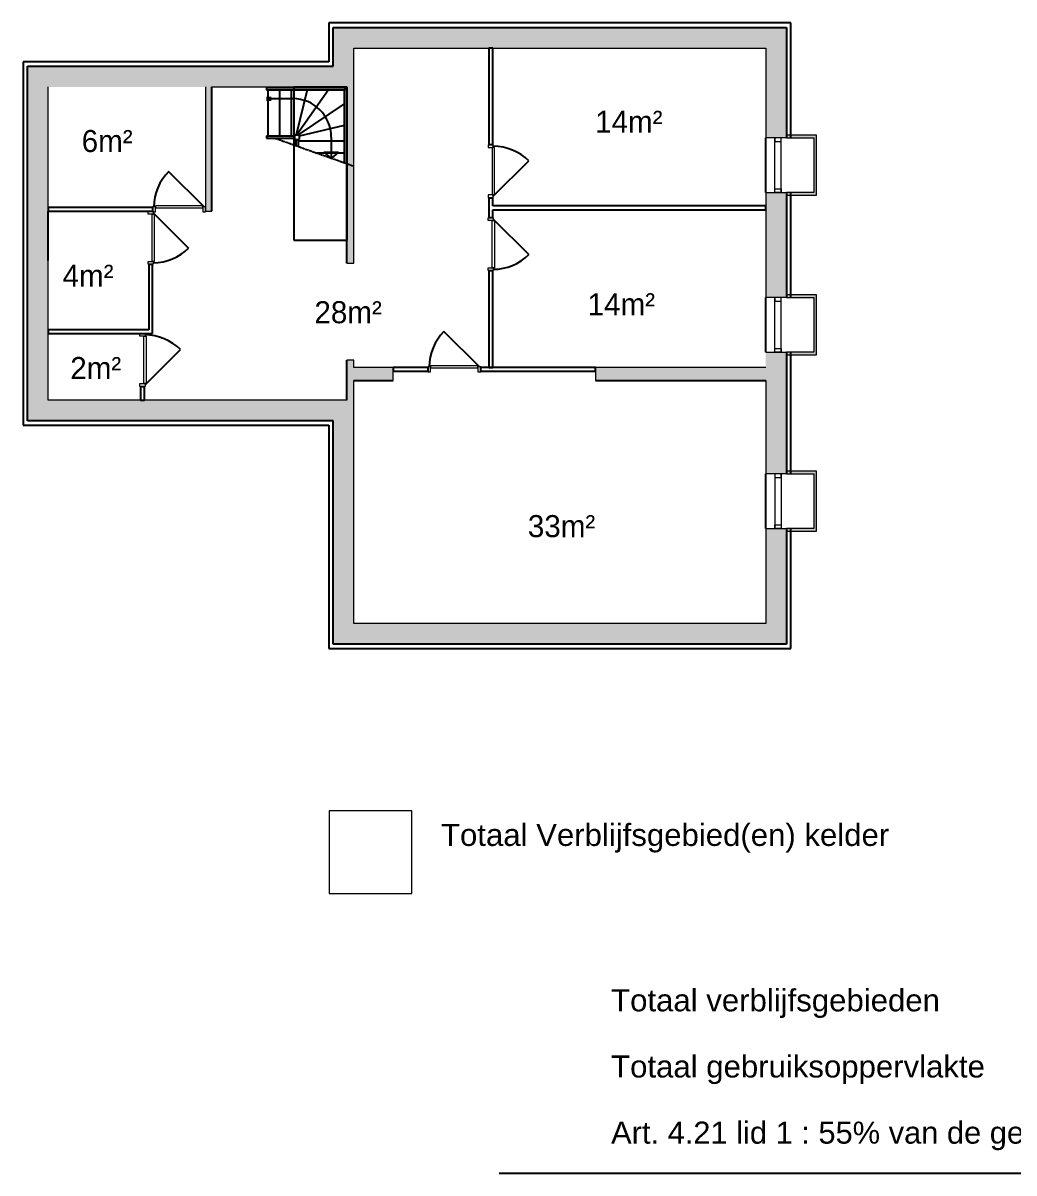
# Model space of a CAD drawing. Header units: millimetres. Extents: x -245 to 49755, y -245 to 41806.
# Drawn here: x 29957 to 32951, y 17185 to 20662 of the extents above; entities that cross this region are included whole.
import ezdxf

# ---------------------------------------------------------------- set-up
doc = ezdxf.new("R2010")
doc.units = ezdxf.units.MM
for name, pattern in [('PUNKT2_S9', [1, 0, -1]), ('STRICHPUNKT2_S5', [11, 8, -1, 1, -1]), ('VERDECKT2_S2', [2.7, 2, -0.7])]:
    doc.linetypes.add(name, pattern=pattern)
doc.layers.add('Standard', color=7, linetype='Continuous', lineweight=25)
doc.styles.add('ARIAL', font='arial.ttf')

msp = doc.modelspace()

# ---------------------------------------------------------------- hatches: boundary and pattern name
at = {"layer": 'Standard', "linetype": 'PUNKT2_S9', "lineweight": 18}
for color, points in [(9, [(30894.4, 20648.4), (30894.4, 20531.2), (30935.6, 20490), (30935.6, 20607.1)]), (9, [(32263.9, 20648.4), (30894.4, 20648.4), (30935.6, 20607.1), (32222.6, 20607.1)]), (9, [(30935.6, 20607.1), (30935.6, 20490), (30957.1, 20468.5), (30957.1, 20585.7)]), (9, [(32222.6, 20607.1), (30935.6, 20607.1), (30957.1, 20585.7), (32201.2, 20585.7)]), (9, [(29970.4, 20531.2), (29970.4, 19458.7), (30011.6, 19500), (30011.6, 20490)]), (9, [(30894.4, 20531.2), (29970.4, 20531.2), (30011.6, 20490), (30935.6, 20490)]), (9, [(30935.6, 20490), (30011.6, 20490), (30033.1, 20468.5), (30957.1, 20468.5)]), (9, [(30011.6, 20490), (30011.6, 19500), (30033.1, 19521.4), (30033.1, 20468.5)]), (9, [(30528.1, 20092.3), (30528.1, 20468.5), (30508.3, 20468.5), (30508.3, 20092.3)]), (9, [(30935.6, 20468.5), (30935.6, 19935.5), (30957.1, 19935.5), (30957.1, 20468.5)]), (253, [(32354.6, 20322.5), (32263.9, 20322.5), (32263.9, 20314.3), (32346.4, 20314.3)]), (253, [(32354.6, 20141), (32354.6, 20322.5), (32346.4, 20314.3), (32346.4, 20149.3)]), (253, [(32263.9, 20141), (32354.6, 20141), (32346.4, 20149.3), (32263.9, 20149.3)]), (253, [(32354.6, 19839.9), (32263.9, 19839.9), (32263.9, 19831.6), (32346.4, 19831.6)]), (253, [(32354.6, 19658.4), (32354.6, 19839.9), (32346.4, 19831.6), (32346.4, 19666.6)]), (9, [(30935.6, 19642.4), (30935.6, 19521.4), (30957.1, 19521.4), (30957.1, 19642.4)]), (253, [(32263.9, 19658.4), (32354.6, 19658.4), (32346.4, 19666.6), (32263.9, 19666.6)]), (9, [(30957.1, 19580.8), (31075.9, 19580.8), (31075.9, 19620.4), (30957.1, 19620.4)]), (9, [(31686.4, 19580.8), (32201.2, 19580.8), (32201.2, 19620.4), (31686.4, 19620.4)]), (9, [(30011.6, 19500), (30935.6, 19500), (30957.1, 19521.4), (30033.1, 19521.4)]), (9, [(30935.6, 19500), (30935.6, 18825.1), (30957.1, 18846.6), (30957.1, 19521.4)]), (9, [(29970.4, 19458.7), (30894.4, 19458.7), (30935.6, 19500), (30011.6, 19500)]), (9, [(30894.4, 19458.7), (30894.4, 18783.9), (30935.6, 18825.1), (30935.6, 19500)]), (253, [(32354.6, 19306.6), (32263.9, 19306.6), (32263.9, 19298.3), (32346.4, 19298.3)]), (253, [(32354.6, 19125.1), (32354.6, 19306.6), (32346.4, 19298.3), (32346.4, 19133.3)]), (253, [(32263.9, 19125.1), (32354.6, 19125.1), (32346.4, 19133.3), (32263.9, 19133.3)]), (9, [(30935.6, 18825.1), (32222.6, 18825.1), (32201.2, 18846.6), (30957.1, 18846.6)]), (9, [(30894.4, 18783.9), (32263.9, 18783.9), (32222.6, 18825.1), (30935.6, 18825.1)])]:
    msp.add_hatch(color=color, dxfattribs=at).paths.add_polyline_path(points)
h = msp.add_hatch(color=9, dxfattribs=at)
h.paths.add_polyline_path([(32263.9, 19298.3), (32263.9, 19666.6), (32222.6, 19666.6), (32222.6, 19298.3)])
h.paths.add_polyline_path([(32263.9, 19831.6), (32263.9, 20149.3), (32222.6, 20149.3), (32222.6, 19831.6)])
h.paths.add_polyline_path([(32222.6, 20607.1), (32222.6, 20314.3), (32263.9, 20314.3), (32263.9, 20648.4)])
h.paths.add_polyline_path([(32263.9, 18783.9), (32263.9, 19133.3), (32222.6, 19133.3), (32222.6, 18825.1)])
h = msp.add_hatch(color=9, dxfattribs=at)
h.paths.add_polyline_path([(32222.6, 19298.3), (32222.6, 19666.6), (32201.2, 19666.6), (32201.2, 19298.3)])
h.paths.add_polyline_path([(32222.6, 20314.3), (32222.6, 20607.1), (32201.2, 20585.7), (32201.2, 20314.3)])
h.paths.add_polyline_path([(32201.2, 20149.3), (32201.2, 19831.6), (32222.6, 19831.6), (32222.6, 20149.3)])
h.paths.add_polyline_path([(32222.6, 18825.1), (32222.6, 19133.3), (32201.2, 19133.3), (32201.2, 18846.6)])

# ---------------------------------------------------------------- linework, layer by layer
at = {"layer": 'Standard', "color": 131, "linetype": 'Continuous', "lineweight": -3}
for p, q in [((30881.2, 20661.6), (30881.2, 20544.4)), ((32277.1, 20661.6), (30881.2, 20661.6)), ((32277.1, 20314.3), (32277.1, 20661.6)), ((30894.4, 20531.2), (30894.4, 20648.4)), ((30894.4, 20648.4), (32263.9, 20648.4)), ((32263.9, 20648.4), (32263.9, 20314.3)), ((29957.2, 20544.4), (29957.2, 19445.5)), ((30881.2, 20544.4), (29957.2, 20544.4)), ((29970.4, 19458.7), (29970.4, 20531.2)), ((29970.4, 20531.2), (30894.4, 20531.2)), ((32263.9, 20149.3), (32263.9, 19831.6)), ((32277.1, 19831.6), (32277.1, 20149.3)), ((32263.9, 19666.6), (32263.9, 19298.3)), ((32277.1, 19298.3), (32277.1, 19666.6)), ((29957.2, 19445.5), (30881.2, 19445.5)), ((30894.4, 19458.7), (29970.4, 19458.7)), ((30881.2, 19445.5), (30881.2, 18770.7)), ((30894.4, 18783.9), (30894.4, 19458.7)), ((32263.9, 19133.3), (32263.9, 18783.9)), ((32277.1, 18770.7), (32277.1, 19133.3)), ((32263.9, 18783.9), (30894.4, 18783.9)), ((30881.2, 18770.7), (32277.1, 18770.7))]:
    msp.add_line(p, q, dxfattribs=at)
at = {"layer": 'Standard', "color": 9, "linetype": 'Continuous', "lineweight": 18}
for p, q in [((30894.4, 20648.4), (30894.4, 20531.2)), ((32263.9, 20648.4), (30894.4, 20648.4)), ((32263.9, 20314.3), (32263.9, 20648.4)), ((30957.1, 20468.5), (30957.1, 20585.7)), ((30957.1, 20585.7), (32201.2, 20585.7)), ((32201.2, 20585.7), (32201.2, 20314.3)), ((29970.4, 20531.2), (29970.4, 19458.7)), ((30894.4, 20531.2), (29970.4, 20531.2)), ((30033.1, 20103.9), (30033.1, 20468.5)), ((30508.3, 20468.5), (30508.3, 20103.9)), ((30528.1, 20468.5), (30935.6, 20468.5)), ((30528.1, 20092.3), (30528.1, 20468.5)), ((30935.6, 20468.5), (30935.6, 19935.5)), ((30957.1, 19935.5), (30957.1, 20468.5)), ((32222.6, 20314.3), (32201.2, 20314.3)), ((32234.2, 20314.3), (32222.6, 20314.3)), ((32242.4, 20314.3), (32234.2, 20314.3)), ((32263.9, 20314.3), (32242.4, 20314.3)), ((32201.2, 20149.3), (32222.6, 20149.3)), ((32201.2, 20149.3), (32201.2, 19831.6)), ((32222.6, 20149.3), (32234.2, 20149.3)), ((32234.2, 20149.3), (32242.4, 20149.3)), ((32242.4, 20149.3), (32263.9, 20149.3)), ((32263.9, 19831.6), (32263.9, 20149.3)), ((30033.1, 20092.3), (30033.1, 20103.9)), ((30508.3, 20103.9), (30508.3, 20092.3)), ((30033.1, 19521.4), (30033.1, 20092.3)), ((30508.3, 20092.3), (30528.1, 20092.3)), ((30935.6, 19935.5), (30957.1, 19935.5)), ((32222.6, 19831.6), (32201.2, 19831.6)), ((32234.2, 19831.6), (32222.6, 19831.6)), ((32242.4, 19831.6), (32234.2, 19831.6)), ((32263.9, 19831.6), (32242.4, 19831.6)), ((30935.6, 19642.4), (30935.6, 19521.4)), ((30957.1, 19642.4), (30935.6, 19642.4)), ((30957.1, 19620.4), (30957.1, 19642.4)), ((32201.2, 19666.6), (32222.6, 19666.6)), ((32222.6, 19666.6), (32234.2, 19666.6)), ((32234.2, 19666.6), (32242.4, 19666.6)), ((32242.4, 19666.6), (32263.9, 19666.6)), ((32263.9, 19298.3), (32263.9, 19666.6)), ((31075.9, 19620.4), (30957.1, 19620.4)), ((31075.9, 19580.8), (31075.9, 19620.4)), ((32201.2, 19620.4), (31686.4, 19620.4)), ((31686.4, 19620.4), (31686.4, 19608.9)), ((31686.4, 19608.9), (31686.4, 19580.8)), ((30957.1, 19580.8), (31075.9, 19580.8)), ((30957.1, 19521.4), (30957.1, 19580.8)), ((31686.4, 19580.8), (32201.2, 19580.8)), ((32201.2, 19580.8), (32201.2, 19298.3)), ((30935.6, 19521.4), (30033.1, 19521.4)), ((30957.1, 18846.6), (30957.1, 19521.4)), ((29970.4, 19458.7), (30894.4, 19458.7)), ((30894.4, 19458.7), (30894.4, 18783.9)), ((32222.6, 19298.3), (32201.2, 19298.3)), ((32234.2, 19298.3), (32222.6, 19298.3)), ((32242.4, 19298.3), (32234.2, 19298.3)), ((32263.9, 19298.3), (32242.4, 19298.3)), ((32201.2, 19133.3), (32222.6, 19133.3)), ((32201.2, 19133.3), (32201.2, 18846.6)), ((32222.6, 19133.3), (32234.2, 19133.3)), ((32234.2, 19133.3), (32242.4, 19133.3)), ((32242.4, 19133.3), (32263.9, 19133.3)), ((32263.9, 18783.9), (32263.9, 19133.3)), ((32201.2, 18846.6), (30957.1, 18846.6)), ((30894.4, 18783.9), (32263.9, 18783.9))]:
    msp.add_line(p, q, dxfattribs=at)
at = {"layer": 'Standard', "color": 255, "linetype": 'Continuous', "lineweight": -3}
for p, q in [((31364.6, 20585.7), (31364.6, 20293.1)), ((31376.2, 20585.7), (31364.6, 20585.7)), ((31376.2, 20293.1), (31376.2, 20585.7)), ((31376.2, 20293.1), (31364.6, 20293.1)), ((31378, 20137.7), (31485, 20244.7)), ((30504.2, 20105.7), (30397.2, 20212.7)), ((31364.6, 20133.5), (31376.2, 20133.5)), ((31364.6, 20133.5), (31364.6, 20072.5)), ((31376.2, 20108.8), (31376.2, 20133.5)), ((30348.7, 20103.9), (30033.1, 20103.9)), ((30033.1, 20103.9), (30033.1, 20092.3)), ((30348.7, 20103.9), (30348.7, 20092.3)), ((32201.2, 20108.8), (31376.2, 20108.8)), ((31376.2, 20097.2), (32201.2, 20097.2)), ((31376.2, 20072.5), (31376.2, 20097.2)), ((32201.2, 20097.2), (32201.2, 20108.8)), ((30033.1, 20092.3), (30348.7, 20092.3)), ((30350.6, 20088.2), (30457.5, 19981.2)), ((31376.2, 20072.5), (31364.6, 20072.5)), ((31378, 20068.4), (31485, 19961.4)), ((30337.2, 19932.8), (30348.7, 19932.8)), ((30337.2, 19932.8), (30337.2, 19734.3)), ((30348.7, 19722.7), (30348.7, 19932.8)), ((31364.6, 19912.9), (31376.2, 19912.9)), ((31364.6, 19912.9), (31364.6, 19620.4)), ((31376.2, 19620.4), (31376.2, 19912.9)), ((30337.2, 19734.3), (30033.1, 19734.3)), ((30033.1, 19734.3), (30033.1, 19722.7)), ((30033.1, 19722.7), (30348.7, 19722.7)), ((31335.8, 19622.2), (31228.8, 19729.2)), ((30325.8, 19567.3), (30432.8, 19674.3)), ((31180.3, 19620.4), (31075.9, 19620.4)), ((31075.9, 19620.4), (31075.9, 19608.9)), ((31075.9, 19608.9), (31180.3, 19608.9)), ((31180.3, 19620.4), (31180.3, 19608.9)), ((31339.9, 19608.9), (31339.9, 19620.4)), ((31686.4, 19620.4), (31339.9, 19620.4)), ((31339.9, 19608.9), (31686.4, 19608.9)), ((31364.6, 19620.4), (31376.2, 19620.4)), ((31686.4, 19608.9), (31686.4, 19620.4)), ((30312.4, 19563.2), (30324, 19563.2)), ((30312.4, 19563.2), (30312.4, 19521.4)), ((30324, 19521.4), (30324, 19563.2)), ((30312.4, 19521.4), (30324, 19521.4))]:
    msp.add_line(p, q, dxfattribs=at)
at = {"layer": 'Standard', "color": 7, "linetype": 'Continuous', "lineweight": -3}
for p, q in [((30528.1, 20194), (30528.1, 20468.5)), ((30692.7, 20466.1), (30934, 20466.1)), ((30692.7, 20466.1), (30692.7, 20459.8)), ((30692.7, 20459.8), (30927.7, 20459.8)), ((30696.4, 20459.8), (30696.4, 20320)), ((30815.2, 20459.8), (30782, 20323.9)), ((30879.7, 20459.8), (30784.2, 20323.9)), ((30927.7, 20461.8), (30934, 20461.8)), ((30927.7, 20461.8), (30934, 20461.8)), ((30927.7, 20461.8), (30927.7, 20238.2)), ((30934, 20466.1), (30934, 20461.8)), ((30934, 20461.8), (30934, 20236)), ((30935.6, 19935.5), (30935.6, 20468.5)), ((30692.6, 20436.2), (30706.8, 20436.2)), ((30692.6, 20432.9), (30707.1, 20432.9)), ((30692.6, 20429.6), (30706.8, 20429.6)), ((30696.4, 20432.9), (30776.2, 20432.9)), ((30927.7, 20417.2), (30788.9, 20323.9)), ((30927.7, 20351.5), (30791.9, 20319.3)), ((30692.7, 20320), (30777.8, 20320)), ((30692.7, 20320), (30692.7, 20313.8)), ((30692.7, 20313.8), (30777.8, 20313.8)), ((30777.8, 20323.9), (30777.8, 20309.9)), ((30777.8, 20323.9), (30791.9, 20323.9)), ((30777.8, 20309.9), (30791.9, 20309.9)), ((30781.7, 20309.9), (30781.7, 20290)), ((30788, 20309.9), (30788, 20287.8)), ((30791.9, 20323.9), (30791.9, 20309.9)), ((30888.3, 20316.9), (30888.3, 20252.2)), ((32201.2, 20149.3), (32201.2, 20314.3)), ((30866.2, 20271.2), (30888.3, 20252.2)), ((30866.2, 20271.2), (30910.4, 20271.2)), ((30910.4, 20271.2), (30888.3, 20252.2)), ((30528.1, 20092.3), (30528.1, 20194)), ((32201.2, 19666.6), (32201.2, 19831.6)), ((30935.6, 19521.4), (30935.6, 19642.4)), ((30957.1, 19580.8), (31075.9, 19580.8)), ((31686.4, 19580.8), (32201.2, 19580.8)), ((32201.2, 19133.3), (32201.2, 19298.3)), ((32201.2, 19133.3), (32201.2, 19298.3)), ((31396.1, 17185.2), (35568.6, 17185.2))]:
    msp.add_line(p, q, dxfattribs=at)
at = {"layer": 'Standard', "color": 30, "linetype": 'Continuous', "lineweight": -3}
for p, q in [((30731.9, 20459.8), (30731.9, 20320)), ((30767.3, 20459.8), (30767.3, 20320)), ((30788, 20305.2), (30927.7, 20305.2)), ((30841.3, 20268.9), (30927.7, 20268.9))]:
    msp.add_line(p, q, dxfattribs=at)
at = {"layer": 'Standard', "color": 1, "linetype": 'VERDECKT2_S2', "lineweight": -3}
for p, q in [((30775.6, 20468.5), (30935.6, 20468.5)), ((30775.6, 20468.5), (30775.6, 20306.8)), ((30935.6, 20468.5), (30935.6, 20004.9)), ((30775.6, 20306.8), (30775.6, 20004.9)), ((30775.6, 20004.9), (30935.6, 20004.9))]:
    msp.add_line(p, q, dxfattribs=at)
at = {"layer": 'Standard', "color": 1, "linetype": 'STRICHPUNKT2_S5', "lineweight": -3}
msp.add_line((30953.3, 20229.1), (30720, 20311.9), dxfattribs=at)
at = {"layer": 'Standard', "color": 2, "linetype": 'Continuous', "lineweight": 18}
for p, q in [((32228.9, 20314.3), (32228.9, 20303.2)), ((32247.7, 20314.3), (32228.9, 20314.3)), ((32228.9, 20149.3), (32228.9, 20314.3)), ((32228.9, 20303.2), (32247.7, 20303.2)), ((32247.7, 20303.2), (32247.7, 20314.3)), ((32247.7, 20149.3), (32247.7, 20314.3)), ((32228.9, 20149.3), (32228.9, 20160.3)), ((32228.9, 20160.3), (32247.7, 20160.3)), ((32247.7, 20149.3), (32228.9, 20149.3)), ((32247.7, 20160.3), (32247.7, 20149.3)), ((32228.9, 19831.6), (32228.9, 19820.6)), ((32247.7, 19831.6), (32228.9, 19831.6)), ((32228.9, 19666.6), (32228.9, 19831.6)), ((32228.9, 19820.6), (32247.7, 19820.6)), ((32247.7, 19820.6), (32247.7, 19831.6)), ((32247.7, 19666.6), (32247.7, 19831.6)), ((32228.9, 19666.6), (32228.9, 19677.7)), ((32228.9, 19677.7), (32247.7, 19677.7)), ((32247.7, 19677.7), (32247.7, 19666.6)), ((32247.7, 19666.6), (32228.9, 19666.6)), ((32228.9, 19298.3), (32228.9, 19287.3)), ((32247.7, 19298.3), (32228.9, 19298.3)), ((32228.9, 19298.3), (32228.9, 19133.3)), ((32247.7, 19287.3), (32247.7, 19298.3)), ((32247.7, 19298.3), (32247.7, 19133.3)), ((32228.9, 19287.3), (32247.7, 19287.3)), ((32228.9, 19133.3), (32228.9, 19144.4)), ((32228.9, 19144.4), (32247.7, 19144.4)), ((32247.7, 19133.3), (32228.9, 19133.3)), ((32247.7, 19144.4), (32247.7, 19133.3))]:
    msp.add_line(p, q, dxfattribs=at)
at = {"layer": 'Standard', "color": 253, "linetype": 'Continuous', "lineweight": 18}
for p, q in [((32354.6, 20322.5), (32263.9, 20322.5)), ((32263.9, 20322.5), (32263.9, 20314.3)), ((32263.9, 20314.3), (32277.1, 20314.3)), ((32277.1, 20314.3), (32346.4, 20314.3)), ((32346.4, 20314.3), (32346.4, 20149.3)), ((32354.6, 20141), (32354.6, 20322.5)), ((32277.1, 20149.3), (32263.9, 20149.3)), ((32263.9, 20149.3), (32263.9, 20141)), ((32263.9, 20141), (32354.6, 20141)), ((32346.4, 20149.3), (32277.1, 20149.3)), ((32354.6, 19839.9), (32263.9, 19839.9)), ((32263.9, 19839.9), (32263.9, 19831.6)), ((32263.9, 19831.6), (32277.1, 19831.6)), ((32277.1, 19831.6), (32346.4, 19831.6)), ((32346.4, 19831.6), (32346.4, 19666.6)), ((32354.6, 19658.4), (32354.6, 19839.9)), ((32277.1, 19666.6), (32263.9, 19666.6)), ((32263.9, 19666.6), (32263.9, 19658.4)), ((32263.9, 19658.4), (32354.6, 19658.4)), ((32346.4, 19666.6), (32277.1, 19666.6)), ((32354.6, 19306.6), (32263.9, 19306.6)), ((32263.9, 19306.6), (32263.9, 19298.3)), ((32263.9, 19298.3), (32277.1, 19298.3)), ((32277.1, 19298.3), (32346.4, 19298.3)), ((32346.4, 19298.3), (32346.4, 19133.3)), ((32354.6, 19125.1), (32354.6, 19306.6)), ((32277.1, 19133.3), (32263.9, 19133.3)), ((32263.9, 19133.3), (32263.9, 19125.1)), ((32263.9, 19125.1), (32354.6, 19125.1)), ((32346.4, 19133.3), (32277.1, 19133.3))]:
    msp.add_line(p, q, dxfattribs=at)
at = {"layer": 'Standard', "color": 131, "linetype": 'Continuous', "lineweight": 18}
for p, q in [((31378, 20293.1), (31362.8, 20293.1)), ((31362.8, 20293.1), (31362.8, 20284.9)), ((31362.8, 20284.9), (31378, 20284.9)), ((31381.3, 20284.9), (31374.7, 20284.9)), ((31374.7, 20284.9), (31374.7, 20141.8)), ((31378, 20284.9), (31378, 20293.1)), ((31381.3, 20141.8), (31381.3, 20284.9)), ((31378, 20141.8), (31362.8, 20141.8)), ((31362.8, 20141.8), (31362.8, 20133.5)), ((31362.8, 20133.5), (31378, 20133.5)), ((31374.7, 20141.8), (31381.3, 20141.8)), ((31378, 20133.5), (31378, 20141.8)), ((30357, 20105.7), (30348.7, 20105.7)), ((30348.7, 20105.7), (30348.7, 20090.5)), ((30500, 20109), (30357, 20109)), ((30357, 20109), (30357, 20102.4)), ((30357, 20090.5), (30357, 20105.7)), ((30357, 20102.4), (30500, 20102.4)), ((30500, 20102.4), (30500, 20109)), ((30508.3, 20105.7), (30500, 20105.7)), ((30500, 20105.7), (30500, 20090.5)), ((30508.3, 20090.5), (30508.3, 20105.7)), ((30335.4, 20084.1), (30335.4, 20092.3)), ((30335.4, 20092.3), (30350.6, 20092.3)), ((30350.6, 20084.1), (30335.4, 20084.1)), ((30347.3, 19941), (30347.3, 20084.1)), ((30347.3, 20084.1), (30353.9, 20084.1)), ((30348.7, 20090.5), (30357, 20090.5)), ((30350.6, 20092.3), (30350.6, 20084.1)), ((30353.9, 20084.1), (30353.9, 19941)), ((30500, 20090.5), (30508.3, 20090.5)), ((31362.8, 20064.2), (31362.8, 20072.5)), ((31362.8, 20072.5), (31378, 20072.5)), ((31378, 20064.2), (31362.8, 20064.2)), ((31374.7, 19921.2), (31374.7, 20064.2)), ((31374.7, 20064.2), (31381.3, 20064.2)), ((31378, 20072.5), (31378, 20064.2)), ((31381.3, 20064.2), (31381.3, 19921.2)), ((30335.4, 19932.8), (30335.4, 19941)), ((30335.4, 19941), (30350.6, 19941)), ((30350.6, 19932.8), (30335.4, 19932.8)), ((30353.9, 19941), (30347.3, 19941)), ((30350.6, 19941), (30350.6, 19932.8)), ((31362.8, 19912.9), (31362.8, 19921.2)), ((31362.8, 19921.2), (31378, 19921.2)), ((31381.3, 19921.2), (31374.7, 19921.2)), ((31378, 19921.2), (31378, 19912.9)), ((31378, 19912.9), (31362.8, 19912.9)), ((30310.6, 19714.5), (30310.6, 19722.7)), ((30310.6, 19722.7), (30325.8, 19722.7)), ((30325.8, 19714.5), (30310.6, 19714.5)), ((30322.5, 19571.4), (30322.5, 19714.5)), ((30322.5, 19714.5), (30329.1, 19714.5)), ((30325.8, 19722.7), (30325.8, 19714.5)), ((30329.1, 19714.5), (30329.1, 19571.4)), ((31188.6, 19622.2), (31180.3, 19622.2)), ((31180.3, 19622.2), (31180.3, 19607.1)), ((31180.3, 19607.1), (31188.6, 19607.1)), ((31331.6, 19625.5), (31188.6, 19625.5)), ((31188.6, 19625.5), (31188.6, 19618.9)), ((31188.6, 19607.1), (31188.6, 19622.2)), ((31188.6, 19618.9), (31331.6, 19618.9)), ((31331.6, 19618.9), (31331.6, 19625.5)), ((31339.9, 19622.2), (31331.6, 19622.2)), ((31331.6, 19622.2), (31331.6, 19607.1)), ((31331.6, 19607.1), (31339.9, 19607.1)), ((31339.9, 19607.1), (31339.9, 19622.2)), ((30310.6, 19563.2), (30310.6, 19571.4)), ((30310.6, 19571.4), (30325.8, 19571.4)), ((30325.8, 19563.2), (30310.6, 19563.2)), ((30329.1, 19571.4), (30322.5, 19571.4)), ((30325.8, 19571.4), (30325.8, 19563.2))]:
    msp.add_line(p, q, dxfattribs=at)
at = {"layer": 'Standard', "color": 7, "linetype": 'VERDECKT2_S2', "lineweight": -3}
for p, q in [((30033.1, 19943.8), (30033.1, 20092.3)), ((30033.1, 20092.3), (30181.6, 20092.3))]:
    msp.add_line(p, q, dxfattribs=at)
at = {"layer": 'Standard', "color": 7, "linetype": 'PUNKT2_S9', "lineweight": -3}
msp.add_line((30061.1, 19734.3), (30033.1, 19734.3), dxfattribs=at)
at = {"layer": 'Standard', "color": 7, "linetype": 'Continuous', "lineweight": 18}
for p, q in [((31132.2, 18280.1), (30882.2, 18280.1)), ((30882.2, 18280.1), (30882.2, 18030.1)), ((31132.2, 18030.1), (31132.2, 18280.1)), ((30882.2, 18030.1), (31132.2, 18030.1))]:
    msp.add_line(p, q, dxfattribs=at)
at = {"layer": 'Standard', "color": 7, "linetype": 'Continuous', "lineweight": -3}
msp.add_arc((30772.3, 20316.9), 116, 0, 90, dxfattribs=at)
at = {"layer": 'Standard', "color": 255, "linetype": 'Continuous', "lineweight": -3}
for centre, start, end in [((31378, 20137.7), 45, 90), ((30504.2, 20105.7), 135, 180), ((30350.6, 20088.2), 270, 315), ((31378, 20068.4), 270, 315), ((30325.8, 19567.3), 45, 90), ((31335.8, 19622.2), 135, 180)]:
    msp.add_arc(centre, 151.3, start, end, dxfattribs=at)

# ---------------------------------------------------------------- texts
at = {"layer": 'Standard', "color": 7, "linetype": 'Continuous', "lineweight": -3, "char_height": 66.667, "width": 400.944, "attachment_point": 7, "style": 'ARIAL'}
for s, insert in [('{\\W0.96;14m²}', (31685.5, 20329.6)), ('{\\W0.96;6m²}', (30134.5, 20270.5)), ('{\\W0.96;4m²}', (30076.7, 19864.2)), ('{\\W0.96;28m²}', (30837.5, 19753)), ('{\\W0.96;14m²}', (31662.9, 19778.1)), ('{\\W0.96;2m²}', (30100, 19585.1)), ('{\\W0.96;33m²}', (31482.3, 19106.3))]:
    msp.add_mtext(s, dxfattribs=dict(at, insert=insert))
at = {"layer": 'Standard', "color": 3, "linetype": 'Continuous', "lineweight": 100, "char_height": 66.667, "attachment_point": 7, "style": 'ARIAL'}
for s, insert, width in [('{\\W1.01;Totaal\\~Verblijfsgebied(en)\\~kelder}', (31219.9, 18153.8), 1680.23), ('\\W1.01;Totaal\\~verblijfsgebieden', (31733.8, 17653.8), 1023.548), ('\\W1.01;Totaal\\~gebruiksoppervlakte', (31733.8, 17453.8), 1157.966), ('\\W1.00;Art.\\~4.21\\~lid\\~1\\~:\\~55%\\~van\\~de\\~gebruiksoppervlakte', (31733.8, 17253.8), 33.333)]:
    msp.add_mtext(s, dxfattribs=dict(at, insert=insert, width=width))

doc.saveas('drawing.dxf')
